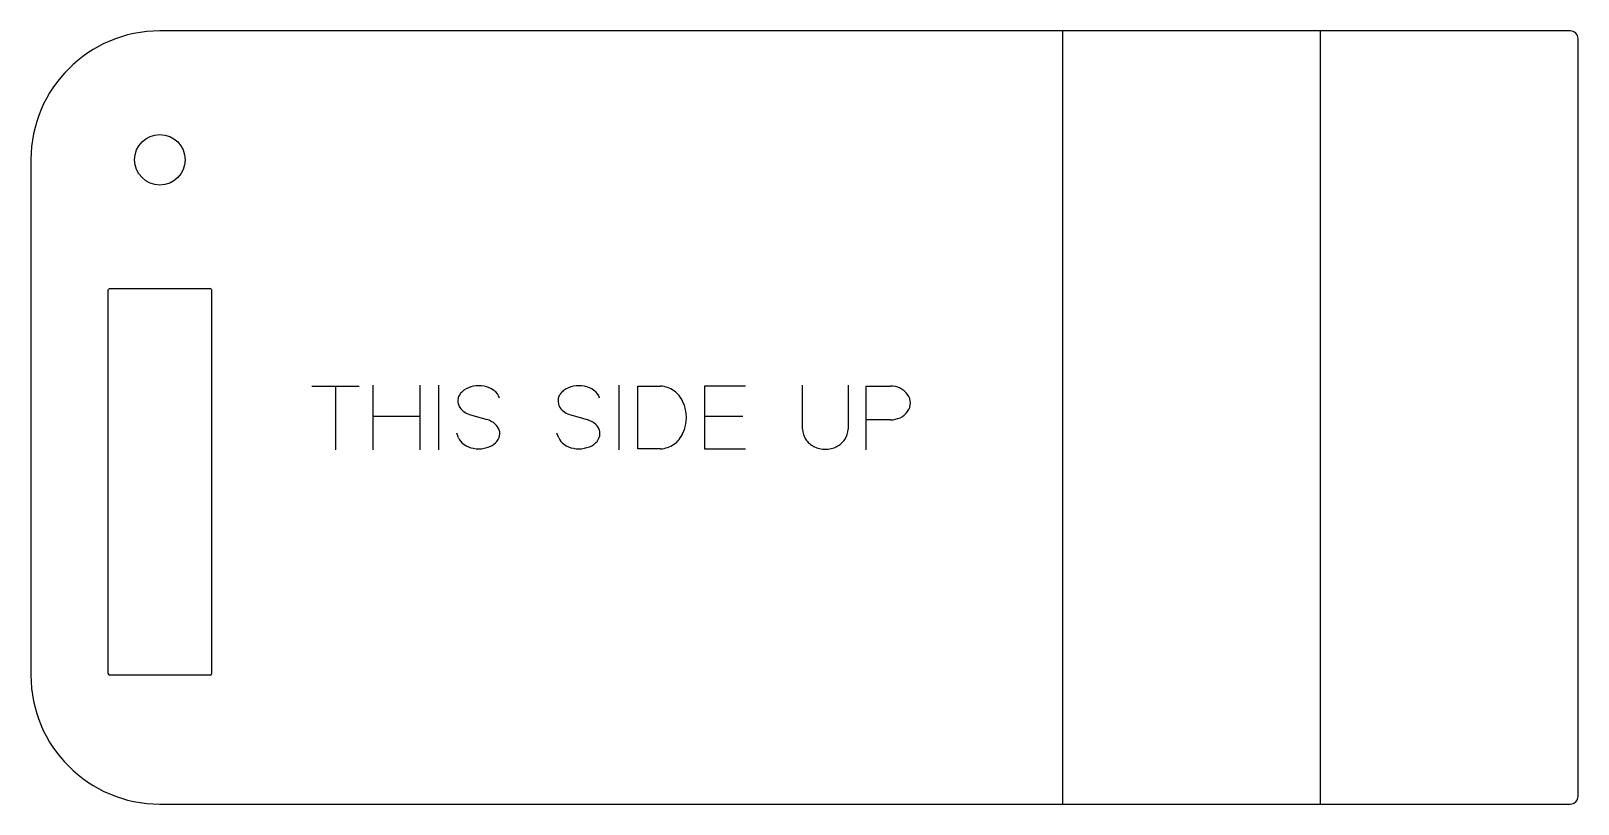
# Model space of a CAD drawing. Extents: x -0.5 to 5.5, y -3 to 0.
import ezdxf
from ezdxf.lldxf.tags import DXFTag

# ---------------------------------------------------------------- set-up
doc = ezdxf.new("R2010")
doc.units = 0
doc.header["$MEASUREMENT"] = 0
for name, color, linetype in [('DOWN_CENTERLINES', 7, 'CONTINUOUS'), ('INTERIOR_LOOPS', 7, 'CONTINUOUS'), ('OUTER_LOOP', 7, 'CONTINUOUS'), ('UP_CENTERLINES', 7, 'CONTINUOUS'), ('UP_ETCH', 7, 'CONTINUOUS')]:
    doc.layers.add(name, color=color, linetype=linetype)
tags = doc.linetypes.add('CENTER2', pattern=[1.125, 0.75, -0.125, 0.125, -0.125]).pattern_tags.tags
tags[10:11] = [DXFTag(74, 4), DXFTag(75, 0), DXFTag(340, '0'), DXFTag(46, 0.0), DXFTag(50, 0.0), DXFTag(44, 0.0), DXFTag(45, 0.0)]
tags[8:9] = [DXFTag(74, 4), DXFTag(75, 0), DXFTag(340, '0'), DXFTag(46, 0.0), DXFTag(50, 0.0), DXFTag(44, 0.0), DXFTag(45, 0.0)]
tags[6:7] = [DXFTag(74, 4), DXFTag(75, 0), DXFTag(340, '0'), DXFTag(46, 0.0), DXFTag(50, 0.0), DXFTag(44, 0.0), DXFTag(45, 0.0)]
tags[4:5] = [DXFTag(74, 4), DXFTag(75, 0), DXFTag(340, '0'), DXFTag(46, 0.0), DXFTag(50, 0.0), DXFTag(44, 0.0), DXFTag(45, 0.0)]

msp = doc.modelspace()

# ---------------------------------------------------------------- linework, layer by layer
at = {"layer": 'DOWN_CENTERLINES', "color": 3, "linetype": 'CENTER2'}
msp.add_line((4.5, 0), (4.5, -3), dxfattribs=at)
at = {"layer": 'INTERIOR_LOOPS', "color": 1, "linetype": 'CONTINUOUS'}
for p, q in [((-0.2, -2.495), (-0.2, -1.005)), ((-0.195, -1), (0.195, -1)), ((0.2, -1.005), (0.2, -2.495)), ((0.195, -2.5), (-0.195, -2.5))]:
    msp.add_line(p, q, dxfattribs=at)
msp.add_circle((0, -0.5), 0.0979, dxfattribs=at)
for centre, start, end in [((-0.195, -1.005), 90, 180), ((0.195, -1.005), 0, 90), ((-0.195, -2.495), 180, 270), ((0.195, -2.495), 270, 0)]:
    msp.add_arc(centre, 0.005, start, end, dxfattribs=at)
at = {"layer": 'OUTER_LOOP', "color": 1, "linetype": 'CONTINUOUS'}
for p, q in [((5.47, 0), (0, 0)), ((5.5, -2.97), (5.5, -0.03)), ((-0.5, -0.5), (-0.5, -2.5)), ((0, -3), (5.47, -3))]:
    msp.add_line(p, q, dxfattribs=at)
for centre, radius, start, end in [((0, -0.5), 0.5, 90, 180), ((5.47, -0.03), 0.03, 0, 90), ((0, -2.5), 0.5, 180, 270), ((5.47, -2.97), 0.03, 270, 0)]:
    msp.add_arc(centre, radius, start, end, dxfattribs=at)
at = {"layer": 'UP_CENTERLINES', "color": 5, "linetype": 'CENTER2'}
msp.add_line((3.5, 0), (3.5, -3), dxfattribs=at)
at = {"layer": 'UP_ETCH', "color": 4, "linetype": 'CONTINUOUS'}
for p, q in [((0.5896, -1.3785), (0.7732, -1.3785)), ((0.5896, -1.3785), (0.7732, -1.3785)), ((0.6815, -1.3785), (0.6815, -1.625)), ((0.6815, -1.3785), (0.6815, -1.625)), ((0.8261, -1.375), (0.8261, -1.625)), ((0.8261, -1.375), (0.8261, -1.625)), ((1.0084, -1.375), (1.0084, -1.625)), ((1.0084, -1.375), (1.0084, -1.625)), ((1.0812, -1.375), (1.0812, -1.625)), ((1.0812, -1.375), (1.0812, -1.625)), ((1.7798, -1.375), (1.7798, -1.625)), ((1.7798, -1.375), (1.7798, -1.625)), ((1.8531, -1.3785), (1.9413, -1.3785)), ((1.8531, -1.6215), (1.8531, -1.3785)), ((1.8531, -1.3785), (1.9413, -1.3785)), ((1.8531, -1.6215), (1.8531, -1.3785)), ((2.2712, -1.3785), (2.1116, -1.3785)), ((2.1116, -1.3785), (2.1116, -1.6215)), ((2.1116, -1.3785), (2.1116, -1.6215)), ((2.2712, -1.3785), (2.1116, -1.3785)), ((2.4924, -1.5448), (2.4924, -1.375)), ((2.4924, -1.5448), (2.4924, -1.375)), ((2.6693, -1.375), (2.6693, -1.5448)), ((2.6693, -1.375), (2.6693, -1.5448)), ((2.7388, -1.3785), (2.834, -1.3785)), ((2.7388, -1.625), (2.7388, -1.3785)), ((2.7388, -1.3785), (2.834, -1.3785)), ((2.7388, -1.625), (2.7388, -1.3785)), ((0.8261, -1.4948), (1.0084, -1.4948)), ((0.8261, -1.4948), (1.0084, -1.4948)), ((1.2005, -1.4886), (1.2681, -1.508)), ((1.2005, -1.4886), (1.2681, -1.508)), ((1.5889, -1.4886), (1.6566, -1.508)), ((1.5889, -1.4886), (1.6566, -1.508)), ((2.1116, -1.4948), (2.2608, -1.4948)), ((2.1116, -1.4948), (2.2608, -1.4948)), ((2.834, -1.5086), (2.7388, -1.5086)), ((2.834, -1.5086), (2.7388, -1.5086)), ((1.1583, -1.5795), (1.1511, -1.5614)), ((1.1583, -1.5795), (1.1511, -1.5614)), ((1.5468, -1.5795), (1.5396, -1.5614)), ((1.5468, -1.5795), (1.5396, -1.5614)), ((1.9413, -1.6215), (1.8531, -1.6215)), ((1.9413, -1.6215), (1.8531, -1.6215)), ((2.1116, -1.6215), (2.2712, -1.6215)), ((2.1116, -1.6215), (2.2712, -1.6215))]:
    msp.add_line(p, q, dxfattribs=at)
for centre, radius, start, end in [((1.231, -1.4646), 0.0872, 100.15268, 126.3696), ((1.2367, -1.4977), 0.1208, 79.96898, 100.03102), ((1.241, -1.4696), 0.0924, 54.17525, 79.54948), ((1.6193, -1.4638), 0.0863, 100.17101, 126.54012), ((1.6252, -1.4986), 0.1216, 80.00158, 99.99842), ((1.6296, -1.469), 0.0917, 54.03983, 79.50181), ((1.9363, -1.4782), 0.0999, 54.85036, 87.09843), ((2.8366, -1.4545), 0.0761, 63.05029, 91.99949), ((1.1971, -1.4336), 0.0413, 158.66488, 182.41047), ((1.2077, -1.4349), 0.0519, 180.49858, 202.49454), ((1.2017, -1.4366), 0.0467, 138.87346, 157.24965), ((1.2278, -1.4613), 0.0826, 125.91995, 137.89194), ((1.2646, -1.4398), 0.0544, 15.27173, 55.97734), ((1.5828, -1.4335), 0.0387, 157.27504, 182.709), ((1.6034, -1.4334), 0.0592, 181.88166, 201.11147), ((1.5898, -1.4359), 0.046, 139.31891, 157.88218), ((1.623, -1.4696), 0.0932, 126.20543, 136.88133), ((1.6523, -1.4405), 0.0554, 15.81123, 55.8417), ((1.9341, -1.4804), 0.1029, 39.27962, 54.60335), ((1.9393, -1.4771), 0.0968, 23.01984, 39.71222), ((1.8966, -1.5), 0.1452, 335.27092, 24.72908), ((2.8356, -1.4579), 0.0796, 36.09705, 63.45959), ((2.8546, -1.4436), 0.0559, 324.25928, 35.74072), ((1.2201, -1.4236), 0.0679, 207.30202, 253.26888), ((1.6087, -1.4233), 0.0683, 207.44689, 253.124), ((2.8372, -1.4317), 0.077, 296.20346, 324.62059), ((1.2431, -1.5931), 0.0888, 49.58546, 73.64061), ((1.2619, -1.5686), 0.0579, 19.71755, 48.03164), ((1.2764, -1.562), 0.0421, 338.15112, 17.89902), ((1.6312, -1.5935), 0.0892, 49.57214, 73.41092), ((1.6501, -1.5691), 0.0584, 20.06881, 48.23098), ((1.6647, -1.5618), 0.0422, 337.86718, 17.5253), ((2.5692, -1.5431), 0.0768, 181.29459, 213.17362), ((2.5924, -1.5427), 0.0769, 326.62666, 358.47896), ((2.8373, -1.4328), 0.0759, 267.49566, 296.48601), ((1.2097, -1.557), 0.0561, 203.60572, 236.83252), ((1.2297, -1.5349), 0.0856, 233.71144, 260.57532), ((1.2367, -1.5147), 0.1068, 258.64363, 281.35637), ((1.2372, -1.5083), 0.1129, 280.44748, 290.94237), ((1.2516, -1.5485), 0.0703, 291.73947, 307.50802), ((1.2615, -1.5567), 0.0578, 304.61351, 338.76031), ((1.5973, -1.5578), 0.0549, 203.23754, 237.2007), ((1.618, -1.5356), 0.085, 233.57278, 260.52934), ((1.6252, -1.5139), 0.1076, 258.68047, 281.31953), ((1.6249, -1.5063), 0.1151, 280.70965, 290.92874), ((1.6429, -1.5537), 0.0644, 291.01812, 308.22938), ((1.6516, -1.558), 0.0558, 303.97767, 339.39615), ((1.9372, -1.5237), 0.0979, 272.42338, 289.02056), ((1.9388, -1.5249), 0.0963, 288.33533, 304.79477), ((1.9295, -1.5158), 0.1091, 306.05272, 320.5637), ((1.9422, -1.5254), 0.0932, 320.21722, 337.74147), ((2.5671, -1.5452), 0.0739, 212.63708, 245.62463), ((2.5809, -1.5264), 0.0968, 242.83103, 297.16897), ((2.5933, -1.5441), 0.0754, 294.91352, 327.11943)]:
    msp.add_arc(centre, radius, start, end, dxfattribs=at)

doc.saveas('drawing.dxf')
